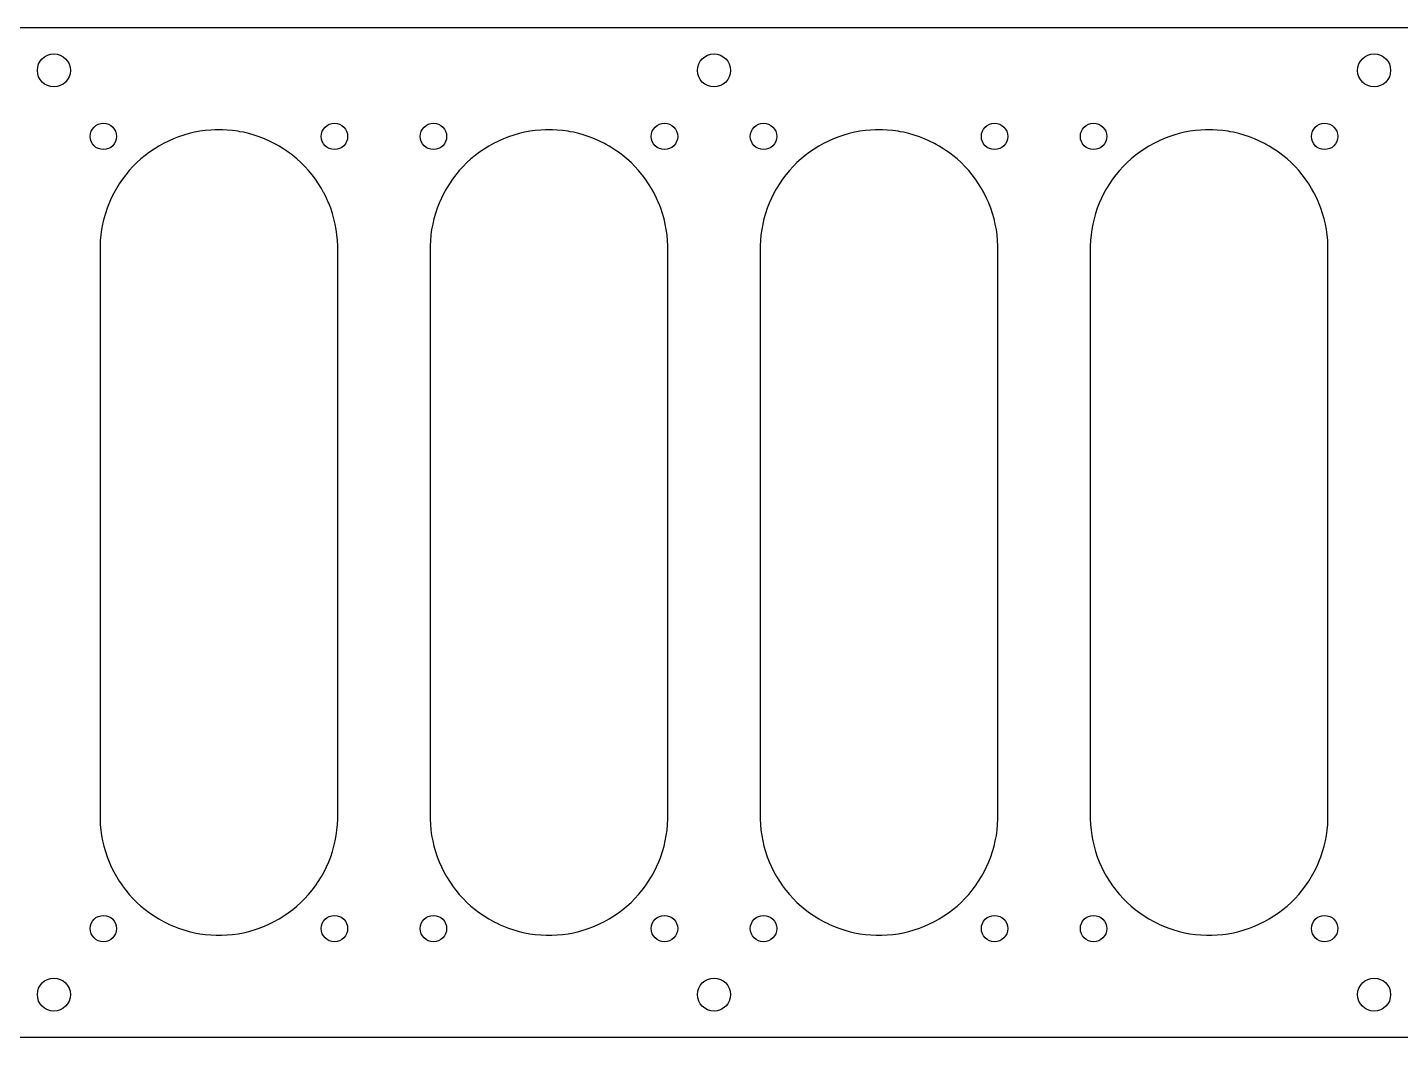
# Model space of a CAD drawing. Extents: x 19 to 831, y -326 to -174.
# Drawn here: x 421 to 629, y -326.5 to -173.5 of the extents above; entities that cross this region are included whole.
import ezdxf

# ---------------------------------------------------------------- set-up
doc = ezdxf.new("R2010")
doc.units = 0
doc.layers.add('BLACK', color=7, linetype='CONTINUOUS')

msp = doc.modelspace()

# ---------------------------------------------------------------- linework, layer by layer
at = {"layer": 'BLACK', "linetype": 'CONTINUOUS'}
for p, q in [((25.065892, -173.5005), (824.934108, -173.5005)), ((447.101223, -189.229573), (446.588625, -189.325394)), ((447.925001, -189.114661), (447.101223, -189.229573)), ((447.925022, -189.114659), (447.925001, -189.114661)), ((448.753239, -189.037913), (447.925022, -189.114659)), ((449.457134, -189.00537), (448.753239, -189.037913)), ((449.584115, -188.9995), (449.457134, -189.00537)), ((450.415885, -188.9995), (449.584115, -188.9995)), ((450.549681, -189.005685), (450.415885, -188.9995)), ((451.24676, -189.037913), (450.549681, -189.005685)), ((452.074977, -189.114659), (451.24676, -189.037913)), ((452.074998, -189.114661), (452.074977, -189.114659)), ((452.898776, -189.229573), (452.074998, -189.114661)), ((453.193203, -189.284611), (452.898776, -189.229573)), ((497.101223, -189.229573), (496.588625, -189.325394)), ((497.925001, -189.114661), (497.101223, -189.229573)), ((497.925022, -189.114659), (497.925001, -189.114661)), ((498.753239, -189.037913), (497.925022, -189.114659)), ((499.457134, -189.00537), (498.753239, -189.037913)), ((499.584115, -188.9995), (499.457134, -189.00537)), ((500.415885, -188.9995), (499.584115, -188.9995)), ((500.549681, -189.005685), (500.415885, -188.9995)), ((501.24676, -189.037913), (500.549681, -189.005685)), ((502.074977, -189.114659), (501.24676, -189.037913)), ((502.074998, -189.114661), (502.074977, -189.114659)), ((502.898776, -189.229573), (502.074998, -189.114661)), ((503.193203, -189.284611), (502.898776, -189.229573)), ((547.101223, -189.229573), (546.588625, -189.325394)), ((547.925001, -189.114661), (547.101223, -189.229573)), ((547.925022, -189.114659), (547.925001, -189.114661)), ((548.753239, -189.037913), (547.925022, -189.114659)), ((549.457134, -189.00537), (548.753239, -189.037913)), ((549.584115, -188.9995), (549.457134, -189.00537)), ((550.415885, -188.9995), (549.584115, -188.9995)), ((550.549681, -189.005685), (550.415885, -188.9995)), ((551.24676, -189.037913), (550.549681, -189.005685)), ((552.074977, -189.114659), (551.24676, -189.037913)), ((552.074998, -189.114661), (552.074977, -189.114659)), ((552.898776, -189.229573), (552.074998, -189.114661)), ((553.193203, -189.284611), (552.898776, -189.229573)), ((597.101223, -189.229573), (596.588625, -189.325394)), ((597.925001, -189.114661), (597.101223, -189.229573)), ((597.925022, -189.114659), (597.925001, -189.114661)), ((598.753239, -189.037913), (597.925022, -189.114659)), ((599.457134, -189.00537), (598.753239, -189.037913)), ((599.584115, -188.9995), (599.457134, -189.00537)), ((600.415885, -188.9995), (599.584115, -188.9995)), ((600.549681, -189.005685), (600.415885, -188.9995)), ((601.24676, -189.037913), (600.549681, -189.005685)), ((602.074977, -189.114659), (601.24676, -189.037913)), ((602.074998, -189.114661), (602.074977, -189.114659)), ((602.898776, -189.229573), (602.074998, -189.114661)), ((603.193203, -189.284611), (602.898776, -189.229573)), ((441.604186, -191.071997), (440.87756, -191.476725)), ((441.604223, -191.071977), (441.604186, -191.071997)), ((442.348767, -190.701238), (441.604223, -191.071977)), ((443.109649, -190.365275), (442.348767, -190.701238)), ((443.885283, -190.064793), (443.109649, -190.365275)), ((444.673911, -189.800472), (443.885283, -190.064793)), ((444.67394, -189.800463), (444.673911, -189.800472)), ((445.473927, -189.572847), (444.67394, -189.800463)), ((445.473934, -189.572845), (445.473927, -189.572847)), ((446.283593, -189.382415), (445.473934, -189.572845)), ((446.283607, -189.382412), (446.283593, -189.382415)), ((446.283613, -189.382411), (446.283607, -189.382412)), ((446.588625, -189.325394), (446.283613, -189.382411)), ((453.716387, -189.382411), (453.193203, -189.284611)), ((453.716396, -189.382413), (453.716387, -189.382411)), ((453.716406, -189.382415), (453.716396, -189.382413)), ((454.526065, -189.572845), (453.716406, -189.382415)), ((454.526072, -189.572847), (454.526065, -189.572845)), ((455.326059, -189.800463), (454.526072, -189.572847)), ((455.32607, -189.800466), (455.326059, -189.800463)), ((455.326079, -189.800469), (455.32607, -189.800466)), ((455.326087, -189.800471), (455.326079, -189.800469)), ((455.326088, -189.800472), (455.326087, -189.800471)), ((456.114716, -190.064793), (455.326088, -189.800472)), ((456.114721, -190.064795), (456.114716, -190.064793)), ((456.11473, -190.064798), (456.114721, -190.064795)), ((456.890332, -190.365268), (456.11473, -190.064798)), ((456.89035, -190.365275), (456.890332, -190.365268)), ((457.651232, -190.701238), (456.89035, -190.365275)), ((458.395776, -191.071977), (457.651232, -190.701238)), ((458.395813, -191.071997), (458.395776, -191.071977)), ((458.658314, -191.218209), (458.395813, -191.071997)), ((459.12245, -191.476731), (458.658314, -191.218209)), ((491.604186, -191.071997), (490.87756, -191.476725)), ((491.604223, -191.071977), (491.604186, -191.071997)), ((492.348767, -190.701238), (491.604223, -191.071977)), ((493.109649, -190.365275), (492.348767, -190.701238)), ((493.885283, -190.064793), (493.109649, -190.365275)), ((494.673911, -189.800472), (493.885283, -190.064793)), ((494.67394, -189.800463), (494.673911, -189.800472)), ((495.473927, -189.572847), (494.67394, -189.800463)), ((495.473934, -189.572845), (495.473927, -189.572847)), ((496.283593, -189.382415), (495.473934, -189.572845)), ((496.283607, -189.382412), (496.283593, -189.382415)), ((496.283613, -189.382411), (496.283607, -189.382412)), ((496.588625, -189.325394), (496.283613, -189.382411)), ((503.716387, -189.382411), (503.193203, -189.284611)), ((503.716396, -189.382413), (503.716387, -189.382411)), ((503.716406, -189.382415), (503.716396, -189.382413)), ((504.526065, -189.572845), (503.716406, -189.382415)), ((504.526072, -189.572847), (504.526065, -189.572845)), ((505.326059, -189.800463), (504.526072, -189.572847)), ((505.32607, -189.800466), (505.326059, -189.800463)), ((505.326079, -189.800469), (505.32607, -189.800466)), ((505.326087, -189.800471), (505.326079, -189.800469)), ((505.326088, -189.800472), (505.326087, -189.800471)), ((506.114716, -190.064793), (505.326088, -189.800472)), ((506.114721, -190.064795), (506.114716, -190.064793)), ((506.11473, -190.064798), (506.114721, -190.064795)), ((506.890332, -190.365268), (506.11473, -190.064798)), ((506.89035, -190.365275), (506.890332, -190.365268)), ((507.651232, -190.701238), (506.89035, -190.365275)), ((508.395776, -191.071977), (507.651232, -190.701238)), ((508.395813, -191.071997), (508.395776, -191.071977)), ((508.658314, -191.218209), (508.395813, -191.071997)), ((509.12245, -191.476731), (508.658314, -191.218209)), ((541.604186, -191.071997), (540.87756, -191.476725)), ((541.604223, -191.071977), (541.604186, -191.071997)), ((542.348767, -190.701238), (541.604223, -191.071977)), ((543.109649, -190.365275), (542.348767, -190.701238)), ((543.885283, -190.064793), (543.109649, -190.365275)), ((544.673911, -189.800472), (543.885283, -190.064793)), ((544.67394, -189.800463), (544.673911, -189.800472)), ((545.473927, -189.572847), (544.67394, -189.800463)), ((545.473934, -189.572845), (545.473927, -189.572847)), ((546.283593, -189.382415), (545.473934, -189.572845)), ((546.283607, -189.382412), (546.283593, -189.382415)), ((546.283613, -189.382411), (546.283607, -189.382412)), ((546.588625, -189.325394), (546.283613, -189.382411)), ((553.716387, -189.382411), (553.193203, -189.284611)), ((553.716396, -189.382413), (553.716387, -189.382411)), ((553.716406, -189.382415), (553.716396, -189.382413)), ((554.526065, -189.572845), (553.716406, -189.382415)), ((554.526072, -189.572847), (554.526065, -189.572845)), ((555.326059, -189.800463), (554.526072, -189.572847)), ((555.32607, -189.800466), (555.326059, -189.800463)), ((555.326079, -189.800469), (555.32607, -189.800466)), ((555.326087, -189.800471), (555.326079, -189.800469)), ((555.326088, -189.800472), (555.326087, -189.800471)), ((556.114716, -190.064793), (555.326088, -189.800472)), ((556.114721, -190.064795), (556.114716, -190.064793)), ((556.11473, -190.064798), (556.114721, -190.064795)), ((556.890332, -190.365268), (556.11473, -190.064798)), ((556.89035, -190.365275), (556.890332, -190.365268)), ((557.651232, -190.701238), (556.89035, -190.365275)), ((558.395776, -191.071977), (557.651232, -190.701238)), ((558.395813, -191.071997), (558.395776, -191.071977)), ((558.658314, -191.218209), (558.395813, -191.071997)), ((559.12245, -191.476731), (558.658314, -191.218209)), ((591.604186, -191.071997), (590.87756, -191.476725)), ((591.604223, -191.071977), (591.604186, -191.071997)), ((592.348767, -190.701238), (591.604223, -191.071977)), ((593.109649, -190.365275), (592.348767, -190.701238)), ((593.885283, -190.064793), (593.109649, -190.365275)), ((594.673911, -189.800472), (593.885283, -190.064793)), ((594.67394, -189.800463), (594.673911, -189.800472)), ((595.473927, -189.572847), (594.67394, -189.800463)), ((595.473934, -189.572845), (595.473927, -189.572847)), ((596.283593, -189.382415), (595.473934, -189.572845)), ((596.283607, -189.382412), (596.283593, -189.382415)), ((596.283613, -189.382411), (596.283607, -189.382412)), ((596.588625, -189.325394), (596.283613, -189.382411)), ((603.716387, -189.382411), (603.193203, -189.284611)), ((603.716396, -189.382413), (603.716387, -189.382411)), ((603.716406, -189.382415), (603.716396, -189.382413)), ((604.526065, -189.572845), (603.716406, -189.382415)), ((604.526072, -189.572847), (604.526065, -189.572845)), ((605.326059, -189.800463), (604.526072, -189.572847)), ((605.32607, -189.800466), (605.326059, -189.800463)), ((605.326079, -189.800469), (605.32607, -189.800466)), ((605.326087, -189.800471), (605.326079, -189.800469)), ((605.326088, -189.800472), (605.326087, -189.800471)), ((606.114716, -190.064793), (605.326088, -189.800472)), ((606.114721, -190.064795), (606.114716, -190.064793)), ((606.11473, -190.064798), (606.114721, -190.064795)), ((606.890332, -190.365268), (606.11473, -190.064798)), ((606.89035, -190.365275), (606.890332, -190.365268)), ((607.651232, -190.701238), (606.89035, -190.365275)), ((608.395776, -191.071977), (607.651232, -190.701238)), ((608.395813, -191.071997), (608.395776, -191.071977)), ((608.658314, -191.218209), (608.395813, -191.071997)), ((609.12245, -191.476731), (608.658314, -191.218209)), ((438.180471, -193.4173), (437.565829, -193.97762)), ((438.180486, -193.417288), (438.180471, -193.4173)), ((438.820374, -192.885931), (438.180486, -193.417288)), ((438.820416, -192.885898), (438.820374, -192.885931)), ((439.484155, -192.384665), (438.820416, -192.885898)), ((440.170368, -191.914599), (439.484155, -192.384665)), ((440.877538, -191.476738), (440.170368, -191.914599)), ((440.87756, -191.476725), (440.877538, -191.476738)), ((459.829635, -191.914601), (459.12245, -191.476731)), ((460.287106, -192.227976), (459.829635, -191.914601)), ((460.515844, -192.384665), (460.287106, -192.227976)), ((460.932237, -192.699111), (460.515844, -192.384665)), ((461.179608, -192.885917), (460.932237, -192.699111)), ((461.819516, -193.41729), (461.179608, -192.885917)), ((461.819528, -193.4173), (461.819516, -193.41729)), ((462.43417, -193.97762), (461.819528, -193.4173)), ((488.180471, -193.4173), (487.565829, -193.97762)), ((488.180486, -193.417288), (488.180471, -193.4173)), ((488.820374, -192.885931), (488.180486, -193.417288)), ((488.820416, -192.885898), (488.820374, -192.885931)), ((489.484155, -192.384665), (488.820416, -192.885898)), ((490.170368, -191.914599), (489.484155, -192.384665)), ((490.877538, -191.476738), (490.170368, -191.914599)), ((490.87756, -191.476725), (490.877538, -191.476738)), ((509.829635, -191.914601), (509.12245, -191.476731)), ((510.287106, -192.227976), (509.829635, -191.914601)), ((510.515844, -192.384665), (510.287106, -192.227976)), ((510.932237, -192.699111), (510.515844, -192.384665)), ((511.179608, -192.885917), (510.932237, -192.699111)), ((511.819516, -193.41729), (511.179608, -192.885917)), ((511.819528, -193.4173), (511.819516, -193.41729)), ((512.43417, -193.97762), (511.819528, -193.4173)), ((538.180471, -193.4173), (537.565829, -193.97762)), ((538.180486, -193.417288), (538.180471, -193.4173)), ((538.820374, -192.885931), (538.180486, -193.417288)), ((538.820416, -192.885898), (538.820374, -192.885931)), ((539.484155, -192.384665), (538.820416, -192.885898)), ((540.170368, -191.914599), (539.484155, -192.384665)), ((540.877538, -191.476738), (540.170368, -191.914599)), ((540.87756, -191.476725), (540.877538, -191.476738)), ((559.829635, -191.914601), (559.12245, -191.476731)), ((560.287106, -192.227976), (559.829635, -191.914601)), ((560.515844, -192.384665), (560.287106, -192.227976)), ((560.932237, -192.699111), (560.515844, -192.384665)), ((561.179608, -192.885917), (560.932237, -192.699111)), ((561.819516, -193.41729), (561.179608, -192.885917)), ((561.819528, -193.4173), (561.819516, -193.41729)), ((562.43417, -193.97762), (561.819528, -193.4173)), ((588.180471, -193.4173), (587.565829, -193.97762)), ((588.180486, -193.417288), (588.180471, -193.4173)), ((588.820374, -192.885931), (588.180486, -193.417288)), ((588.820416, -192.885898), (588.820374, -192.885931)), ((589.484155, -192.384665), (588.820416, -192.885898)), ((590.170368, -191.914599), (589.484155, -192.384665)), ((590.877538, -191.476738), (590.170368, -191.914599)), ((590.87756, -191.476725), (590.877538, -191.476738)), ((609.829635, -191.914601), (609.12245, -191.476731)), ((610.287106, -192.227976), (609.829635, -191.914601)), ((610.515844, -192.384665), (610.287106, -192.227976)), ((610.932237, -192.699111), (610.515844, -192.384665)), ((611.179608, -192.885917), (610.932237, -192.699111)), ((611.819516, -193.41729), (611.179608, -192.885917)), ((611.819528, -193.4173), (611.819516, -193.41729)), ((612.43417, -193.97762), (611.819528, -193.4173)), ((436.417288, -195.180486), (435.885931, -195.820374)), ((436.4173, -195.180471), (436.417288, -195.180486)), ((436.97762, -194.565829), (436.4173, -195.180471)), ((436.977669, -194.565778), (436.97762, -194.565829)), ((437.565778, -193.977669), (436.977669, -194.565778)), ((437.565829, -193.97762), (437.565778, -193.977669)), ((462.434185, -193.977634), (462.43417, -193.97762)), ((462.434201, -193.977649), (462.434185, -193.977634)), ((463.022351, -194.565799), (462.434201, -193.977649)), ((463.022366, -194.565815), (463.022351, -194.565799)), ((463.022379, -194.565829), (463.022366, -194.565815)), ((463.582699, -195.180471), (463.022379, -194.565829)), ((463.582705, -195.180478), (463.582699, -195.180471)), ((463.58271, -195.180484), (463.582705, -195.180478)), ((464.114083, -195.820392), (463.58271, -195.180484)), ((486.417288, -195.180486), (485.885931, -195.820374)), ((486.4173, -195.180471), (486.417288, -195.180486)), ((486.97762, -194.565829), (486.4173, -195.180471)), ((486.977669, -194.565778), (486.97762, -194.565829)), ((487.565778, -193.977669), (486.977669, -194.565778)), ((487.565829, -193.97762), (487.565778, -193.977669)), ((512.434185, -193.977634), (512.43417, -193.97762)), ((512.434201, -193.977649), (512.434185, -193.977634)), ((513.022351, -194.565799), (512.434201, -193.977649)), ((513.022366, -194.565815), (513.022351, -194.565799)), ((513.022379, -194.565829), (513.022366, -194.565815)), ((513.582699, -195.180471), (513.022379, -194.565829)), ((513.582705, -195.180478), (513.582699, -195.180471)), ((513.58271, -195.180484), (513.582705, -195.180478)), ((514.114083, -195.820392), (513.58271, -195.180484)), ((536.417288, -195.180486), (535.885931, -195.820374)), ((536.4173, -195.180471), (536.417288, -195.180486)), ((536.97762, -194.565829), (536.4173, -195.180471)), ((536.977669, -194.565778), (536.97762, -194.565829)), ((537.565778, -193.977669), (536.977669, -194.565778)), ((537.565829, -193.97762), (537.565778, -193.977669)), ((562.434185, -193.977634), (562.43417, -193.97762)), ((562.434201, -193.977649), (562.434185, -193.977634)), ((563.022351, -194.565799), (562.434201, -193.977649)), ((563.022366, -194.565815), (563.022351, -194.565799)), ((563.022379, -194.565829), (563.022366, -194.565815)), ((563.582699, -195.180471), (563.022379, -194.565829)), ((563.582705, -195.180478), (563.582699, -195.180471)), ((563.58271, -195.180484), (563.582705, -195.180478)), ((564.114083, -195.820392), (563.58271, -195.180484)), ((586.417288, -195.180486), (585.885931, -195.820374)), ((586.4173, -195.180471), (586.417288, -195.180486)), ((586.97762, -194.565829), (586.4173, -195.180471)), ((586.977669, -194.565778), (586.97762, -194.565829)), ((587.565778, -193.977669), (586.977669, -194.565778)), ((587.565829, -193.97762), (587.565778, -193.977669)), ((612.434185, -193.977634), (612.43417, -193.97762)), ((612.434201, -193.977649), (612.434185, -193.977634)), ((613.022351, -194.565799), (612.434201, -193.977649)), ((613.022366, -194.565815), (613.022351, -194.565799)), ((613.022379, -194.565829), (613.022366, -194.565815)), ((613.582699, -195.180471), (613.022379, -194.565829)), ((613.582705, -195.180478), (613.582699, -195.180471)), ((613.58271, -195.180484), (613.582705, -195.180478)), ((614.114083, -195.820392), (613.58271, -195.180484)), ((434.914599, -197.170368), (434.476738, -197.877538)), ((435.384665, -196.484155), (434.914599, -197.170368)), ((435.885898, -195.820416), (435.384665, -196.484155)), ((435.885931, -195.820374), (435.885898, -195.820416)), ((464.615336, -196.484158), (464.114083, -195.820392)), ((465.085399, -197.170365), (464.615336, -196.484158)), ((465.523269, -197.87755), (465.085399, -197.170365)), ((484.914599, -197.170368), (484.476738, -197.877538)), ((485.384665, -196.484155), (484.914599, -197.170368)), ((485.885898, -195.820416), (485.384665, -196.484155)), ((485.885931, -195.820374), (485.885898, -195.820416)), ((514.615336, -196.484158), (514.114083, -195.820392)), ((515.085399, -197.170365), (514.615336, -196.484158)), ((515.523269, -197.87755), (515.085399, -197.170365)), ((534.914599, -197.170368), (534.476738, -197.877538)), ((535.384665, -196.484155), (534.914599, -197.170368)), ((535.885898, -195.820416), (535.384665, -196.484155)), ((535.885931, -195.820374), (535.885898, -195.820416)), ((564.615336, -196.484158), (564.114083, -195.820392)), ((565.085399, -197.170365), (564.615336, -196.484158)), ((565.523269, -197.87755), (565.085399, -197.170365)), ((584.914599, -197.170368), (584.476738, -197.877538)), ((585.384665, -196.484155), (584.914599, -197.170368)), ((585.885898, -195.820416), (585.384665, -196.484155)), ((585.885931, -195.820374), (585.885898, -195.820416)), ((614.615336, -196.484158), (614.114083, -195.820392)), ((615.085399, -197.170365), (614.615336, -196.484158)), ((615.523269, -197.87755), (615.085399, -197.170365)), ((433.701238, -199.348767), (433.365275, -200.109649)), ((434.071977, -198.604223), (433.701238, -199.348767)), ((434.071997, -198.604186), (434.071977, -198.604223)), ((434.476725, -197.87756), (434.071997, -198.604186)), ((434.476738, -197.877538), (434.476725, -197.87756)), ((465.87011, -198.50025), (465.523269, -197.87755)), ((465.928002, -198.604186), (465.87011, -198.50025)), ((465.928022, -198.604223), (465.928002, -198.604186)), ((466.298761, -199.348767), (465.928022, -198.604223)), ((466.559, -199.938152), (466.298761, -199.348767)), ((483.701238, -199.348767), (483.365275, -200.109649)), ((484.071977, -198.604223), (483.701238, -199.348767)), ((484.071997, -198.604186), (484.071977, -198.604223)), ((484.476725, -197.87756), (484.071997, -198.604186)), ((484.476738, -197.877538), (484.476725, -197.87756)), ((515.87011, -198.50025), (515.523269, -197.87755)), ((515.928002, -198.604186), (515.87011, -198.50025)), ((515.928022, -198.604223), (515.928002, -198.604186)), ((516.298761, -199.348767), (515.928022, -198.604223)), ((516.559, -199.938152), (516.298761, -199.348767)), ((533.701238, -199.348767), (533.365275, -200.109649)), ((534.071977, -198.604223), (533.701238, -199.348767)), ((534.071997, -198.604186), (534.071977, -198.604223)), ((534.476725, -197.87756), (534.071997, -198.604186)), ((534.476738, -197.877538), (534.476725, -197.87756)), ((565.87011, -198.50025), (565.523269, -197.87755)), ((565.928002, -198.604186), (565.87011, -198.50025)), ((565.928022, -198.604223), (565.928002, -198.604186)), ((566.298761, -199.348767), (565.928022, -198.604223)), ((566.559, -199.938152), (566.298761, -199.348767)), ((583.701238, -199.348767), (583.365275, -200.109649)), ((584.071977, -198.604223), (583.701238, -199.348767)), ((584.071997, -198.604186), (584.071977, -198.604223)), ((584.476725, -197.87756), (584.071997, -198.604186)), ((584.476738, -197.877538), (584.476725, -197.87756)), ((615.87011, -198.50025), (615.523269, -197.87755)), ((615.928002, -198.604186), (615.87011, -198.50025)), ((615.928022, -198.604223), (615.928002, -198.604186)), ((616.298761, -199.348767), (615.928022, -198.604223)), ((616.559, -199.938152), (616.298761, -199.348767)), ((432.800463, -201.67394), (432.572847, -202.473927)), ((432.800472, -201.673911), (432.800463, -201.67394)), ((433.064793, -200.885283), (432.800472, -201.673911)), ((433.365275, -200.109649), (433.064793, -200.885283)), ((466.634732, -200.109668), (466.559, -199.938152)), ((466.935202, -200.88527), (466.634732, -200.109668)), ((467.199531, -201.673921), (466.935202, -200.88527)), ((467.427155, -202.473938), (467.199531, -201.673921)), ((482.800463, -201.67394), (482.572847, -202.473927)), ((482.800472, -201.673911), (482.800463, -201.67394)), ((483.064793, -200.885283), (482.800472, -201.673911)), ((483.365275, -200.109649), (483.064793, -200.885283)), ((516.634732, -200.109668), (516.559, -199.938152)), ((516.935202, -200.88527), (516.634732, -200.109668)), ((517.199531, -201.673921), (516.935202, -200.88527)), ((517.427155, -202.473938), (517.199531, -201.673921)), ((532.800463, -201.67394), (532.572847, -202.473927)), ((532.800472, -201.673911), (532.800463, -201.67394)), ((533.064793, -200.885283), (532.800472, -201.673911)), ((533.365275, -200.109649), (533.064793, -200.885283)), ((566.634732, -200.109668), (566.559, -199.938152)), ((566.935202, -200.88527), (566.634732, -200.109668)), ((567.199531, -201.673921), (566.935202, -200.88527)), ((567.427155, -202.473938), (567.199531, -201.673921)), ((582.800463, -201.67394), (582.572847, -202.473927)), ((582.800472, -201.673911), (582.800463, -201.67394)), ((583.064793, -200.885283), (582.800472, -201.673911)), ((583.365275, -200.109649), (583.064793, -200.885283)), ((616.634732, -200.109668), (616.559, -199.938152)), ((616.935202, -200.88527), (616.634732, -200.109668)), ((617.199531, -201.673921), (616.935202, -200.88527)), ((617.427155, -202.473938), (617.199531, -201.673921)), ((432.382415, -203.283593), (432.229573, -204.101223)), ((432.572845, -202.473934), (432.382415, -203.283593)), ((432.572847, -202.473927), (432.572845, -202.473934)), ((467.617589, -203.283613), (467.427155, -202.473938)), ((467.770426, -204.10122), (467.617589, -203.283613)), ((482.382415, -203.283593), (482.229573, -204.101223)), ((482.572845, -202.473934), (482.382415, -203.283593)), ((482.572847, -202.473927), (482.572845, -202.473934)), ((517.617589, -203.283613), (517.427155, -202.473938)), ((517.770426, -204.10122), (517.617589, -203.283613)), ((532.382415, -203.283593), (532.229573, -204.101223)), ((532.572845, -202.473934), (532.382415, -203.283593)), ((532.572847, -202.473927), (532.572845, -202.473934)), ((567.617589, -203.283613), (567.427155, -202.473938)), ((567.770426, -204.10122), (567.617589, -203.283613)), ((582.382415, -203.283593), (582.229573, -204.101223)), ((582.572845, -202.473934), (582.382415, -203.283593)), ((582.572847, -202.473927), (582.572845, -202.473934)), ((617.617589, -203.283613), (617.427155, -202.473938)), ((617.770426, -204.10122), (617.617589, -203.283613)), ((432.037913, -205.753239), (431.9995, -206.584118)), ((432.114659, -204.925022), (432.037913, -205.753239)), ((432.114661, -204.925001), (432.114659, -204.925022)), ((432.229573, -204.101223), (432.114661, -204.925001)), ((467.88534, -204.925013), (467.770426, -204.10122)), ((467.962086, -205.753234), (467.88534, -204.925013)), ((468.0005, -206.584115), (467.962086, -205.753234)), ((482.037913, -205.753239), (481.9995, -206.584118)), ((482.114659, -204.925022), (482.037913, -205.753239)), ((482.114661, -204.925001), (482.114659, -204.925022)), ((482.229573, -204.101223), (482.114661, -204.925001)), ((517.88534, -204.925013), (517.770426, -204.10122)), ((517.962086, -205.753234), (517.88534, -204.925013)), ((518.0005, -206.584115), (517.962086, -205.753234)), ((532.037913, -205.753239), (531.9995, -206.584118)), ((532.114659, -204.925022), (532.037913, -205.753239)), ((532.114661, -204.925001), (532.114659, -204.925022)), ((532.229573, -204.101223), (532.114661, -204.925001)), ((567.88534, -204.925013), (567.770426, -204.10122)), ((567.962086, -205.753234), (567.88534, -204.925013)), ((568.0005, -206.584115), (567.962086, -205.753234)), ((582.037913, -205.753239), (581.9995, -206.584118)), ((582.114659, -204.925022), (582.037913, -205.753239)), ((582.114661, -204.925001), (582.114659, -204.925022)), ((582.229573, -204.101223), (582.114661, -204.925001)), ((617.88534, -204.925013), (617.770426, -204.10122)), ((617.962086, -205.753234), (617.88534, -204.925013)), ((618.0005, -206.584115), (617.962086, -205.753234)), ((431.9995, -206.584118), (431.9995, -293.415881)), ((468.0005, -206.584118), (468.0005, -206.584115)), ((468.0005, -206.934108), (468.0005, -206.584118)), ((468.0005, -244.934108), (468.0005, -206.934108)), ((481.9995, -206.584118), (481.9995, -293.415881)), ((518.0005, -206.584118), (518.0005, -206.584115)), ((518.0005, -206.934108), (518.0005, -206.584118)), ((518.0005, -244.934108), (518.0005, -206.934108)), ((531.9995, -206.584118), (531.9995, -293.415881)), ((568.0005, -206.584118), (568.0005, -206.584115)), ((568.0005, -206.934108), (568.0005, -206.584118)), ((568.0005, -244.934108), (568.0005, -206.934108)), ((581.9995, -206.584118), (581.9995, -293.415881)), ((618.0005, -206.584118), (618.0005, -206.584115)), ((618.0005, -206.934108), (618.0005, -206.584118)), ((618.0005, -244.934108), (618.0005, -206.934108)), ((468.0005, -292.934108), (468.0005, -244.934108)), ((518.0005, -292.934108), (518.0005, -244.934108)), ((568.0005, -292.934108), (568.0005, -244.934108)), ((618.0005, -292.934108), (618.0005, -244.934108)), ((468.0005, -293), (468.0005, -292.934108)), ((468.0005, -293.415885), (468.0005, -293)), ((518.0005, -293), (518.0005, -292.934108)), ((518.0005, -293.415885), (518.0005, -293)), ((568.0005, -293), (568.0005, -292.934108)), ((568.0005, -293.415885), (568.0005, -293)), ((618.0005, -293), (618.0005, -292.934108)), ((618.0005, -293.415885), (618.0005, -293)), ((431.9995, -293.415881), (432.037913, -294.24676)), ((432.037913, -294.24676), (432.114659, -295.074977)), ((432.114659, -295.074977), (432.114661, -295.074998)), ((432.114661, -295.074998), (432.229573, -295.898776)), ((467.770426, -295.89878), (467.88534, -295.074987)), ((467.88534, -295.074987), (467.962086, -294.246766)), ((467.962086, -294.246766), (468.0005, -293.415885)), ((481.9995, -293.415881), (482.037913, -294.24676)), ((482.037913, -294.24676), (482.114659, -295.074977)), ((482.114659, -295.074977), (482.114661, -295.074998)), ((482.114661, -295.074998), (482.229573, -295.898776)), ((517.770426, -295.89878), (517.88534, -295.074987)), ((517.88534, -295.074987), (517.962086, -294.246766)), ((517.962086, -294.246766), (518.0005, -293.415885)), ((531.9995, -293.415881), (532.037913, -294.24676)), ((532.037913, -294.24676), (532.114659, -295.074977)), ((532.114659, -295.074977), (532.114661, -295.074998)), ((532.114661, -295.074998), (532.229573, -295.898776)), ((567.770426, -295.89878), (567.88534, -295.074987)), ((567.88534, -295.074987), (567.962086, -294.246766)), ((567.962086, -294.246766), (568.0005, -293.415885)), ((581.9995, -293.415881), (582.037913, -294.24676)), ((582.037913, -294.24676), (582.114659, -295.074977)), ((582.114659, -295.074977), (582.114661, -295.074998)), ((582.114661, -295.074998), (582.229573, -295.898776)), ((617.770426, -295.89878), (617.88534, -295.074987)), ((617.88534, -295.074987), (617.962086, -294.246766)), ((617.962086, -294.246766), (618.0005, -293.415885)), ((432.229573, -295.898776), (432.382415, -296.716406)), ((432.382415, -296.716406), (432.572845, -297.526065)), ((467.427155, -297.526062), (467.617589, -296.716387)), ((467.617589, -296.716387), (467.770426, -295.89878)), ((482.229573, -295.898776), (482.382415, -296.716406)), ((482.382415, -296.716406), (482.572845, -297.526065)), ((517.427155, -297.526062), (517.617589, -296.716387)), ((517.617589, -296.716387), (517.770426, -295.89878)), ((532.229573, -295.898776), (532.382415, -296.716406)), ((532.382415, -296.716406), (532.572845, -297.526065)), ((567.427155, -297.526062), (567.617589, -296.716387)), ((567.617589, -296.716387), (567.770426, -295.89878)), ((582.229573, -295.898776), (582.382415, -296.716406)), ((582.382415, -296.716406), (582.572845, -297.526065)), ((617.427155, -297.526062), (617.617589, -296.716387)), ((617.617589, -296.716387), (617.770426, -295.89878)), ((432.572845, -297.526065), (432.572847, -297.526072)), ((432.572847, -297.526072), (432.800463, -298.326059)), ((432.800463, -298.326059), (432.800472, -298.326088)), ((432.800472, -298.326088), (433.064793, -299.114716)), ((433.064793, -299.114716), (433.365275, -299.89035)), ((466.634732, -299.890332), (466.935202, -299.11473)), ((466.935202, -299.11473), (467.199531, -298.326079)), ((467.199531, -298.326079), (467.427155, -297.526062)), ((482.572845, -297.526065), (482.572847, -297.526072)), ((482.572847, -297.526072), (482.800463, -298.326059)), ((482.800463, -298.326059), (482.800472, -298.326088)), ((482.800472, -298.326088), (483.064793, -299.114716)), ((483.064793, -299.114716), (483.365275, -299.89035)), ((516.634732, -299.890332), (516.935202, -299.11473)), ((516.935202, -299.11473), (517.199531, -298.326079)), ((517.199531, -298.326079), (517.427155, -297.526062)), ((532.572845, -297.526065), (532.572847, -297.526072)), ((532.572847, -297.526072), (532.800463, -298.326059)), ((532.800463, -298.326059), (532.800472, -298.326088)), ((532.800472, -298.326088), (533.064793, -299.114716)), ((533.064793, -299.114716), (533.365275, -299.89035)), ((566.634732, -299.890332), (566.935202, -299.11473)), ((566.935202, -299.11473), (567.199531, -298.326079)), ((567.199531, -298.326079), (567.427155, -297.526062)), ((582.572845, -297.526065), (582.572847, -297.526072)), ((582.572847, -297.526072), (582.800463, -298.326059)), ((582.800463, -298.326059), (582.800472, -298.326088)), ((582.800472, -298.326088), (583.064793, -299.114716)), ((583.064793, -299.114716), (583.365275, -299.89035)), ((616.634732, -299.890332), (616.935202, -299.11473)), ((616.935202, -299.11473), (617.199531, -298.326079)), ((617.199531, -298.326079), (617.427155, -297.526062)), ((433.365275, -299.89035), (433.701238, -300.651232)), ((433.701238, -300.651232), (434.071977, -301.395776)), ((434.071977, -301.395776), (434.071989, -301.395798)), ((434.071989, -301.395798), (434.476731, -302.12245)), ((465.523269, -302.12245), (465.928011, -301.395798)), ((465.928011, -301.395798), (466.298763, -300.651229)), ((466.298763, -300.651229), (466.634732, -299.890332)), ((483.365275, -299.89035), (483.701238, -300.651232)), ((483.701238, -300.651232), (484.071977, -301.395776)), ((484.071977, -301.395776), (484.071989, -301.395798)), ((484.071989, -301.395798), (484.476731, -302.12245)), ((515.523269, -302.12245), (515.928011, -301.395798)), ((515.928011, -301.395798), (516.298763, -300.651229)), ((516.298763, -300.651229), (516.634732, -299.890332)), ((533.365275, -299.89035), (533.701238, -300.651232)), ((533.701238, -300.651232), (534.071977, -301.395776)), ((534.071977, -301.395776), (534.071989, -301.395798)), ((534.071989, -301.395798), (534.476731, -302.12245)), ((565.523269, -302.12245), (565.928011, -301.395798)), ((565.928011, -301.395798), (566.298763, -300.651229)), ((566.298763, -300.651229), (566.634732, -299.890332)), ((583.365275, -299.89035), (583.701238, -300.651232)), ((583.701238, -300.651232), (584.071977, -301.395776)), ((584.071977, -301.395776), (584.071989, -301.395798)), ((584.071989, -301.395798), (584.476731, -302.12245)), ((615.523269, -302.12245), (615.928011, -301.395798)), ((615.928011, -301.395798), (616.298763, -300.651229)), ((616.298763, -300.651229), (616.634732, -299.890332)), ((434.476731, -302.12245), (434.914601, -302.829635)), ((434.914601, -302.829635), (435.227976, -303.287106)), ((435.227976, -303.287106), (435.384665, -303.515844)), ((435.384665, -303.515844), (435.850195, -304.132305)), ((464.114083, -304.179608), (464.615336, -303.515842)), ((464.615336, -303.515842), (465.085399, -302.829635)), ((465.085399, -302.829635), (465.523269, -302.12245)), ((484.476731, -302.12245), (484.914601, -302.829635)), ((484.914601, -302.829635), (485.227976, -303.287106)), ((485.227976, -303.287106), (485.384665, -303.515844)), ((485.384665, -303.515844), (485.850195, -304.132305)), ((514.114083, -304.179608), (514.615336, -303.515842)), ((514.615336, -303.515842), (515.085399, -302.829635)), ((515.085399, -302.829635), (515.523269, -302.12245)), ((534.476731, -302.12245), (534.914601, -302.829635)), ((534.914601, -302.829635), (535.227976, -303.287106)), ((535.227976, -303.287106), (535.384665, -303.515844)), ((535.384665, -303.515844), (535.850195, -304.132305)), ((564.114083, -304.179608), (564.615336, -303.515842)), ((564.615336, -303.515842), (565.085399, -302.829635)), ((565.085399, -302.829635), (565.523269, -302.12245)), ((584.476731, -302.12245), (584.914601, -302.829635)), ((584.914601, -302.829635), (585.227976, -303.287106)), ((585.227976, -303.287106), (585.384665, -303.515844)), ((585.384665, -303.515844), (585.850195, -304.132305)), ((614.114083, -304.179608), (614.615336, -303.515842)), ((614.615336, -303.515842), (615.085399, -302.829635)), ((615.085399, -302.829635), (615.523269, -302.12245)), ((435.850195, -304.132305), (435.885917, -304.179608)), ((435.885917, -304.179608), (435.885928, -304.179622)), ((435.885928, -304.179622), (435.885931, -304.179625)), ((435.885931, -304.179625), (436.417288, -304.819513)), ((436.417288, -304.819513), (436.4173, -304.819528)), ((436.4173, -304.819528), (436.97762, -305.43417)), ((436.97762, -305.43417), (436.977634, -305.434185)), ((436.977634, -305.434185), (436.977649, -305.434201)), ((436.977649, -305.434201), (437.565799, -306.022351)), ((462.434201, -306.022351), (463.022351, -305.434201)), ((463.022351, -305.434201), (463.58271, -304.819516)), ((463.58271, -304.819516), (464.114083, -304.179608)), ((485.850195, -304.132305), (485.885917, -304.179608)), ((485.885917, -304.179608), (485.885928, -304.179622)), ((485.885928, -304.179622), (485.885931, -304.179625)), ((485.885931, -304.179625), (486.417288, -304.819513)), ((486.417288, -304.819513), (486.4173, -304.819528)), ((486.4173, -304.819528), (486.97762, -305.43417)), ((486.97762, -305.43417), (486.977634, -305.434185)), ((486.977634, -305.434185), (486.977649, -305.434201)), ((486.977649, -305.434201), (487.565799, -306.022351)), ((512.434201, -306.022351), (513.022351, -305.434201)), ((513.022351, -305.434201), (513.58271, -304.819516)), ((513.58271, -304.819516), (514.114083, -304.179608)), ((535.850195, -304.132305), (535.885917, -304.179608)), ((535.885917, -304.179608), (535.885928, -304.179622)), ((535.885928, -304.179622), (535.885931, -304.179625)), ((535.885931, -304.179625), (536.417288, -304.819513)), ((536.417288, -304.819513), (536.4173, -304.819528)), ((536.4173, -304.819528), (536.97762, -305.43417)), ((536.97762, -305.43417), (536.977634, -305.434185)), ((536.977634, -305.434185), (536.977649, -305.434201)), ((536.977649, -305.434201), (537.565799, -306.022351)), ((562.434201, -306.022351), (563.022351, -305.434201)), ((563.022351, -305.434201), (563.58271, -304.819516)), ((563.58271, -304.819516), (564.114083, -304.179608)), ((585.850195, -304.132305), (585.885917, -304.179608)), ((585.885917, -304.179608), (585.885928, -304.179622)), ((585.885928, -304.179622), (585.885931, -304.179625)), ((585.885931, -304.179625), (586.417288, -304.819513)), ((586.417288, -304.819513), (586.4173, -304.819528)), ((586.4173, -304.819528), (586.97762, -305.43417)), ((586.97762, -305.43417), (586.977634, -305.434185)), ((586.977634, -305.434185), (586.977649, -305.434201)), ((586.977649, -305.434201), (587.565799, -306.022351)), ((612.434201, -306.022351), (613.022351, -305.434201)), ((613.022351, -305.434201), (613.58271, -304.819516)), ((613.58271, -304.819516), (614.114083, -304.179608)), ((437.565799, -306.022351), (437.565815, -306.022366)), ((437.565815, -306.022366), (437.565829, -306.022379)), ((437.565829, -306.022379), (438.180471, -306.582699)), ((438.180471, -306.582699), (438.180478, -306.582705)), ((438.180478, -306.582705), (438.180484, -306.58271)), ((438.180484, -306.58271), (438.820392, -307.114083)), ((438.820392, -307.114083), (439.484158, -307.615336)), ((439.484158, -307.615336), (440.170365, -308.085399)), ((459.829635, -308.085399), (460.515842, -307.615336)), ((460.515842, -307.615336), (461.179608, -307.114083)), ((461.179608, -307.114083), (461.819516, -306.58271)), ((461.819516, -306.58271), (462.434201, -306.022351)), ((487.565799, -306.022351), (487.565815, -306.022366)), ((487.565815, -306.022366), (487.565829, -306.022379)), ((487.565829, -306.022379), (488.180471, -306.582699)), ((488.180471, -306.582699), (488.180478, -306.582705)), ((488.180478, -306.582705), (488.180484, -306.58271)), ((488.180484, -306.58271), (488.820392, -307.114083)), ((488.820392, -307.114083), (489.484158, -307.615336)), ((489.484158, -307.615336), (490.170365, -308.085399)), ((509.829635, -308.085399), (510.515842, -307.615336)), ((510.515842, -307.615336), (511.179608, -307.114083)), ((511.179608, -307.114083), (511.819516, -306.58271)), ((511.819516, -306.58271), (512.434201, -306.022351)), ((537.565799, -306.022351), (537.565815, -306.022366)), ((537.565815, -306.022366), (537.565829, -306.022379)), ((537.565829, -306.022379), (538.180471, -306.582699)), ((538.180471, -306.582699), (538.180478, -306.582705)), ((538.180478, -306.582705), (538.180484, -306.58271)), ((538.180484, -306.58271), (538.820392, -307.114083)), ((538.820392, -307.114083), (539.484158, -307.615336)), ((539.484158, -307.615336), (540.170365, -308.085399)), ((559.829635, -308.085399), (560.515842, -307.615336)), ((560.515842, -307.615336), (561.179608, -307.114083)), ((561.179608, -307.114083), (561.819516, -306.58271)), ((561.819516, -306.58271), (562.434201, -306.022351)), ((587.565799, -306.022351), (587.565815, -306.022366)), ((587.565815, -306.022366), (587.565829, -306.022379)), ((587.565829, -306.022379), (588.180471, -306.582699)), ((588.180471, -306.582699), (588.180478, -306.582705)), ((588.180478, -306.582705), (588.180484, -306.58271)), ((588.180484, -306.58271), (588.820392, -307.114083)), ((588.820392, -307.114083), (589.484158, -307.615336)), ((589.484158, -307.615336), (590.170365, -308.085399)), ((609.829635, -308.085399), (610.515842, -307.615336)), ((610.515842, -307.615336), (611.179608, -307.114083)), ((611.179608, -307.114083), (611.819516, -306.58271)), ((611.819516, -306.58271), (612.434201, -306.022351)), ((440.170365, -308.085399), (440.87755, -308.523269)), ((440.87755, -308.523269), (441.604202, -308.928011)), ((441.604202, -308.928011), (441.60421, -308.928015)), ((441.60421, -308.928015), (441.604223, -308.928022)), ((441.604223, -308.928022), (442.337651, -309.293226)), ((442.337651, -309.293226), (442.348771, -309.298763)), ((442.348771, -309.298763), (442.376261, -309.310901)), ((442.376261, -309.310901), (443.109649, -309.634724)), ((443.109649, -309.634724), (443.109656, -309.634726)), ((443.109656, -309.634726), (443.109668, -309.634732)), ((443.109668, -309.634732), (443.88527, -309.935202)), ((456.11473, -309.935202), (456.890332, -309.634732)), ((456.890332, -309.634732), (457.651229, -309.298763)), ((457.651229, -309.298763), (458.395798, -308.928011)), ((458.395798, -308.928011), (459.12245, -308.523269)), ((459.12245, -308.523269), (459.829635, -308.085399)), ((490.170365, -308.085399), (490.87755, -308.523269)), ((490.87755, -308.523269), (491.604202, -308.928011)), ((491.604202, -308.928011), (491.60421, -308.928015)), ((491.60421, -308.928015), (491.604223, -308.928022)), ((491.604223, -308.928022), (492.337651, -309.293226)), ((492.337651, -309.293226), (492.348771, -309.298763)), ((492.348771, -309.298763), (492.376261, -309.310901)), ((492.376261, -309.310901), (493.109649, -309.634724)), ((493.109649, -309.634724), (493.109656, -309.634726)), ((493.109656, -309.634726), (493.109668, -309.634732)), ((493.109668, -309.634732), (493.88527, -309.935202)), ((506.11473, -309.935202), (506.890332, -309.634732)), ((506.890332, -309.634732), (507.651229, -309.298763)), ((507.651229, -309.298763), (508.395798, -308.928011)), ((508.395798, -308.928011), (509.12245, -308.523269)), ((509.12245, -308.523269), (509.829635, -308.085399)), ((540.170365, -308.085399), (540.87755, -308.523269)), ((540.87755, -308.523269), (541.604202, -308.928011)), ((541.604202, -308.928011), (541.60421, -308.928015)), ((541.60421, -308.928015), (541.604223, -308.928022)), ((541.604223, -308.928022), (542.337651, -309.293226)), ((542.337651, -309.293226), (542.348771, -309.298763)), ((542.348771, -309.298763), (542.376261, -309.310901)), ((542.376261, -309.310901), (543.109649, -309.634724)), ((543.109649, -309.634724), (543.109656, -309.634726)), ((543.109656, -309.634726), (543.109668, -309.634732)), ((543.109668, -309.634732), (543.88527, -309.935202)), ((556.11473, -309.935202), (556.890332, -309.634732)), ((556.890332, -309.634732), (557.651229, -309.298763)), ((557.651229, -309.298763), (558.395798, -308.928011)), ((558.395798, -308.928011), (559.12245, -308.523269)), ((559.12245, -308.523269), (559.829635, -308.085399)), ((590.170365, -308.085399), (590.87755, -308.523269)), ((590.87755, -308.523269), (591.604202, -308.928011)), ((591.604202, -308.928011), (591.60421, -308.928015)), ((591.60421, -308.928015), (591.604223, -308.928022)), ((591.604223, -308.928022), (592.337651, -309.293226)), ((592.337651, -309.293226), (592.348771, -309.298763)), ((592.348771, -309.298763), (592.376261, -309.310901)), ((592.376261, -309.310901), (593.109649, -309.634724)), ((593.109649, -309.634724), (593.109656, -309.634726)), ((593.109656, -309.634726), (593.109668, -309.634732)), ((593.109668, -309.634732), (593.88527, -309.935202)), ((606.11473, -309.935202), (606.890332, -309.634732)), ((606.890332, -309.634732), (607.651229, -309.298763)), ((607.651229, -309.298763), (608.395798, -308.928011)), ((608.395798, -308.928011), (609.12245, -308.523269)), ((609.12245, -308.523269), (609.829635, -308.085399)), ((443.88527, -309.935202), (444.673921, -310.199531)), ((444.673921, -310.199531), (445.473938, -310.427155)), ((445.473938, -310.427155), (446.283613, -310.617589)), ((446.283613, -310.617589), (447.10122, -310.770426)), ((447.10122, -310.770426), (447.925013, -310.88534)), ((447.925013, -310.88534), (448.753234, -310.962086)), ((448.753234, -310.962086), (449.584115, -311.0005)), ((449.584115, -311.0005), (449.584118, -311.0005)), ((449.584118, -311.0005), (450.415882, -311.0005)), ((450.415882, -311.0005), (450.415885, -311.0005)), ((450.415885, -311.0005), (451.246766, -310.962086)), ((451.246766, -310.962086), (452.074987, -310.88534)), ((452.074987, -310.88534), (452.89878, -310.770426)), ((452.89878, -310.770426), (453.716387, -310.617589)), ((453.716387, -310.617589), (454.526062, -310.427155)), ((454.526062, -310.427155), (455.326079, -310.199531)), ((455.326079, -310.199531), (456.11473, -309.935202)), ((493.88527, -309.935202), (494.673921, -310.199531)), ((494.673921, -310.199531), (495.473938, -310.427155)), ((495.473938, -310.427155), (496.283613, -310.617589)), ((496.283613, -310.617589), (497.10122, -310.770426)), ((497.10122, -310.770426), (497.925013, -310.88534)), ((497.925013, -310.88534), (498.753234, -310.962086)), ((498.753234, -310.962086), (499.584115, -311.0005)), ((499.584115, -311.0005), (499.584118, -311.0005)), ((499.584118, -311.0005), (500.415882, -311.0005)), ((500.415882, -311.0005), (500.415885, -311.0005)), ((500.415885, -311.0005), (501.246766, -310.962086)), ((501.246766, -310.962086), (502.074987, -310.88534)), ((502.074987, -310.88534), (502.89878, -310.770426)), ((502.89878, -310.770426), (503.716387, -310.617589)), ((503.716387, -310.617589), (504.526062, -310.427155)), ((504.526062, -310.427155), (505.326079, -310.199531)), ((505.326079, -310.199531), (506.11473, -309.935202)), ((543.88527, -309.935202), (544.673921, -310.199531)), ((544.673921, -310.199531), (545.473938, -310.427155)), ((545.473938, -310.427155), (546.283613, -310.617589)), ((546.283613, -310.617589), (547.10122, -310.770426)), ((547.10122, -310.770426), (547.925013, -310.88534)), ((547.925013, -310.88534), (548.753234, -310.962086)), ((548.753234, -310.962086), (549.584115, -311.0005)), ((549.584115, -311.0005), (549.584118, -311.0005)), ((549.584118, -311.0005), (550.415882, -311.0005)), ((550.415882, -311.0005), (550.415885, -311.0005)), ((550.415885, -311.0005), (551.246766, -310.962086)), ((551.246766, -310.962086), (552.074987, -310.88534)), ((552.074987, -310.88534), (552.89878, -310.770426)), ((552.89878, -310.770426), (553.716387, -310.617589)), ((553.716387, -310.617589), (554.526062, -310.427155)), ((554.526062, -310.427155), (555.326079, -310.199531)), ((555.326079, -310.199531), (556.11473, -309.935202)), ((593.88527, -309.935202), (594.673921, -310.199531)), ((594.673921, -310.199531), (595.473938, -310.427155)), ((595.473938, -310.427155), (596.283613, -310.617589)), ((596.283613, -310.617589), (597.10122, -310.770426)), ((597.10122, -310.770426), (597.925013, -310.88534)), ((597.925013, -310.88534), (598.753234, -310.962086)), ((598.753234, -310.962086), (599.584115, -311.0005)), ((599.584115, -311.0005), (599.584118, -311.0005)), ((599.584118, -311.0005), (600.415882, -311.0005)), ((600.415882, -311.0005), (600.415885, -311.0005)), ((600.415885, -311.0005), (601.246766, -310.962086)), ((601.246766, -310.962086), (602.074987, -310.88534)), ((602.074987, -310.88534), (602.89878, -310.770426)), ((602.89878, -310.770426), (603.716387, -310.617589)), ((603.716387, -310.617589), (604.526062, -310.427155)), ((604.526062, -310.427155), (605.326079, -310.199531)), ((605.326079, -310.199531), (606.11473, -309.935202)), ((824.997688, -326.4995), (25.002312, -326.4995))]:
    msp.add_line(p, q, dxfattribs=at)
at = {"layer": 'BLACK'}
for centre, radius in [((425, -180), 2.5), ((525, -180), 2.5), ((625, -180), 2.5), ((432.5, -190), 2), ((467.5, -190), 2), ((482.5, -190), 2), ((517.5, -190), 2), ((532.5, -190), 2), ((567.5, -190), 2), ((582.5, -190), 2), ((617.5, -190), 2), ((432.5, -310), 2), ((467.5, -310), 2), ((482.5, -310), 2), ((517.5, -310), 2), ((532.5, -310), 2), ((567.5, -310), 2), ((582.5, -310), 2), ((617.5, -310), 2), ((425, -320), 2.5), ((525, -320), 2.5), ((625, -320), 2.5)]:
    msp.add_circle(centre, radius, dxfattribs=at)
at = {"layer": 'WHITE'}
for centre, radius in [((425, -180), 2.5), ((525, -180), 2.5), ((625, -180), 2.5), ((432.5, -190), 2), ((467.5, -190), 2), ((482.5, -190), 2), ((517.5, -190), 2), ((532.5, -190), 2), ((567.5, -190), 2), ((582.5, -190), 2), ((617.5, -190), 2), ((432.5, -310), 2), ((467.5, -310), 2), ((482.5, -310), 2), ((517.5, -310), 2), ((532.5, -310), 2), ((567.5, -310), 2), ((582.5, -310), 2), ((617.5, -310), 2), ((425, -320), 2.5), ((525, -320), 2.5), ((625, -320), 2.5)]:
    msp.add_circle(centre, radius, dxfattribs=at)

doc.saveas('drawing.dxf')
